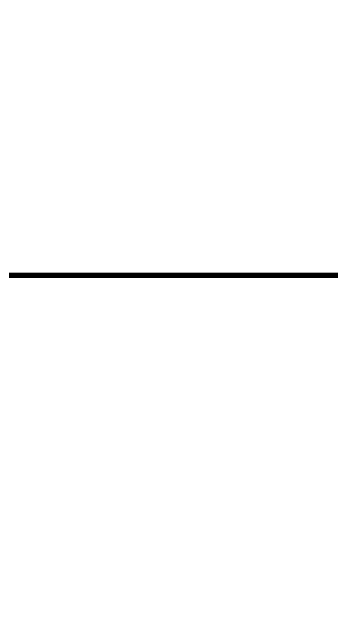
# Model space of a CAD drawing. Header units: millimetres. Extents: x 0 to 2208, y 0 to 420.
# Drawn here: x 616.905 to 619.496, y 346.658 to 351.543 of the extents above; entities that cross this region are included whole.
import ezdxf

# ---------------------------------------------------------------- set-up
doc = ezdxf.new("R2010")
doc.units = ezdxf.units.MM
doc.layers.add('01-VISIBLE', color=7, linetype='CONTINUOUS', lineweight=70)
doc.layers.add('04-COTA', color=3, linetype='CONTINUOUS', lineweight=18)
doc.styles.add('ISO3098', font='isocpeur.ttf')
doc.dimstyles.new('FLAMA-IRAM', dxfattribs={"dimtxt": 3.5, "dimasz": 3.5, "dimexe": 2, "dimexo": 1.5, "dimgap": 1, "dimtad": 1, "dimdec": 1, "dimtxsty": 'ISO3098', "dimblk": 'IRAM_FLECHA', "dimblk1": 'IRAM_FLECHA', "dimblk2": 'IRAM_FLECHA', "dimcen": 2.5, "dimclrd": 256, "dimclre": 256, "dimclrt": 256, "dimazin": 3, "dimtfac": 1, "dimtmove": 0, "dimatfit": 3, "dimlwd": 18, "dimlwe": 18})

# ---------------------------------------------------------------- blocks, each defined once
blk = doc.blocks.new('IRAM_FLECHA')
blk.add_solid([(0, 0), (-1, 0.125), (-1, -0.125)])

msp = doc.modelspace()

# ---------------------------------------------------------------- linework, layer by layer
at = {"layer": '01-VISIBLE'}
msp.add_lwpolyline([(619.5918, 349.4047), (619.4413, 349.4047), (619.2908, 349.4047), (619.1403, 349.4047), (618.9898, 349.4047), (618.8393, 349.4047), (618.6888, 349.4047), (618.5383, 349.4047), (618.3878, 349.4047), (618.2372, 349.4047), (618.0867, 349.4047), (617.9362, 349.4047), (617.7857, 349.4047), (617.6352, 349.4047), (617.4847, 349.4047), (617.3342, 349.4047), (617.1837, 349.4047), (617.0332, 349.4047), (616.8827, 349.4047)], dxfattribs=at)

# ---------------------------------------------------------------- dimensions: what is measured, and where the dimension line sits
at = {"layer": '04-COTA'}
for base, p1 in [((647, 34.6547), (625, 34.6547)), ((636, 349.4047), (625, 349.4047))]:
    msp.add_linear_dim(base=base, p1=p1, p2=(598, 379.3453), angle=90, dimstyle='FLAMA-IRAM', override={"dimlfac": 2}, dxfattribs=at).render()

doc.saveas('drawing.dxf')
